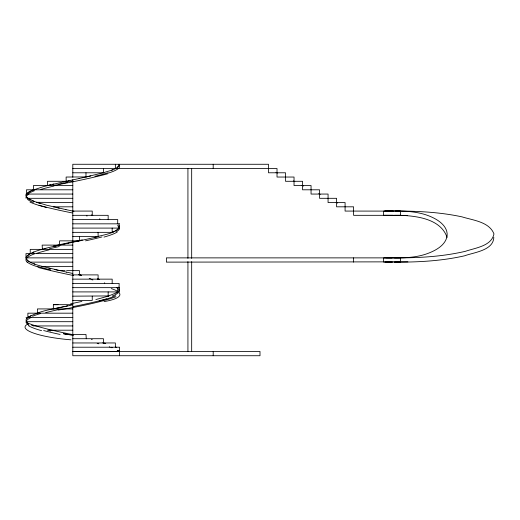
<?xml version="1.0" encoding="UTF-8"?>
<svg xmlns="http://www.w3.org/2000/svg" width="520" height="520" viewBox="0 0 520 520"><rect width="100%" height="100%" fill="white"/><g stroke="black" fill="none" stroke-linecap="round" stroke-linejoin="round"><path stroke-width="0.78" d="M115.369 168.532L115.369 164.274M72.8 185.549L33.43 185.549L33.43 189.8L28.184 192.433L26.059 194.994L26.228 196.456L27.853 198.283L34.541 201.572L46.807 205.231L65.943 209.619M26.059 194.987L26.429 196.82L28.931 199.011M119.541 227.162L119.373 225.7C119.977 229.197 117.871 229.3 119.126 223.834M55.471 246.038C40.865 249.184 6.298 257.225 41.802 266.286M26.13 257.147L26.13 258.609M26.176 194.623L26.897 193.531L26.501 194.025L26.474 189.8L72.8 189.8M119.424 227.533C113.471 234.319 102.953 234.624 94.848 237.406M119.093 165.737L119.6 164.281C117.117 170.086 109.018 170.514 103.799 172.686M27.014 318.201C24.843 319.982 26.715 322.784 28.737 323.687M26.507 256.412L30.491 253.487M118.905 228.391L116.857 230.094M26.689 318.572C39.916 309.244 57.596 309.036 72.8 304.675L53.359 304.675L53.359 308.925M118.456 166.472L117.578 167.206M27.697 192.797L30.745 190.97M117.702 287.651L117.702 291.909L116.038 292.975L107.861 296.264L95.869 299.559M28.931 316.739L29.562 316.375L27.853 317.473L27.898 313.183L72.8 313.183M116.038 292.975L119.171 290.413L119.424 288.223M116.246 230.458L114.855 231.186M115.102 168.669L115.81 168.305M30.251 316.011L30.998 315.647M114.075 231.55L112.171 232.349L72.8 232.349M31.519 190.606L43.557 186.583L64.285 181.694M112.333 232.284L113.23 231.92M111.703 170.131L112.638 169.767M32.955 252.389L33.885 252.025M36.621 313.45L37.434 313.183L37.434 308.925L72.8 308.925M108.875 295.932L72.8 296.166M103.792 172.692L79.086 178.542M42.393 249.294L42.152 245.108L72.8 245.108M41.802 249.464L43.108 249.1L42.51 249.262M44.46 248.736L45.851 248.372M98.105 232.349L98.105 236.6L97.305 236.802M48.295 185.347L47.495 185.549L47.495 181.292L72.8 181.292M48.497 185.296L49.914 184.951M97.103 236.847L95.888 237.146M95.687 237.198L80.223 240.695M50.122 184.899L50.739 184.75M52.273 184.386L53.833 184.022M53.931 308.796L56.251 308.262M90.708 175.975L89.837 176.176M89.544 176.241L88.367 176.508M54.88 246.175L59.768 245.076M55.764 245.973L57.233 245.642M56.836 308.126L58.019 307.86M88.075 176.572L86.885 176.839M57.525 245.577L58.715 245.31M66.138 181.292L66.138 177.041L86.587 176.904M59.312 245.174L59.618 240.858L79.463 240.858L79.463 236.6M58.617 307.73L59.813 307.463M59.755 245.083L64.799 243.984M60.418 307.333L61.633 307.067M81.933 240.325L81.471 240.422M62.238 306.93L62.849 306.8M63.466 306.663L64.695 306.404M63.655 181.831L68.783 180.733M65.059 181.525L65.982 181.324M64.792 243.984L68.211 243.25M79.924 240.754L80.853 240.558M78.52 241.059L80.236 240.689M79.099 178.536L68.77 180.733M68.205 243.25L78.526 241.059M65.93 306.137L67.639 305.773M407.901 261.839L166.4 262.125L166.4 257.875L395.577 257.875C418.99 257.978 442.585 256.627 465.446 251.297C475.28 247.884 491.589 246.136 493.968 233.909C489.223 221.734 473.012 220.311 462.059 216.873C436.579 211.386 410.365 210.775 384.397 211.075C400.641 210.919 417.755 210.308 432.776 217.581C439.771 220.889 447.746 226.935 447.142 235.56C445.926 244.589 436.969 249.782 429.279 252.883C415.038 258.661 399.445 257.933 384.397 257.875L385.288 257.875M384.397 262.125L393.204 262.093M395.577 211.081L400.394 211.075L400.394 215.326C417.157 215.956 440.83 219.05 447.07 237.367M394.413 215.364L407.264 215.391M386.237 257.875L391.969 257.868M72.8 168.532L277.017 168.532L277.017 177.041L294.034 177.041L294.034 185.549L311.051 185.549L311.051 194.058L328.068 194.058L328.068 202.566L345.085 202.566L345.085 211.075L393.204 211.107M72.8 172.783L103.448 172.783L103.448 168.532M26.013 194.058L72.8 194.058M72.8 198.308L27.898 198.308L29.562 199.375M72.8 202.566L36.673 202.312M53.359 206.817L72.8 206.817M72.8 211.075L92.242 211.075L92.242 215.326M393.204 215.339L383.546 215.326L383.546 211.075M72.8 215.326L108.166 215.326L108.166 219.583L108.524 219.7M394.413 215.339L400.394 215.326L353.594 215.326L353.594 206.817L336.576 206.817L336.576 198.308L319.56 198.308L319.56 189.8L302.543 189.8L302.543 181.292L285.526 181.292L285.526 172.783L268.502 172.783L268.502 164.274L72.8 164.274L72.8 177.242M72.8 219.583L117.702 219.583L117.702 223.834L117.234 223.509M72.8 223.834L119.587 223.834M72.8 228.092L119.126 228.092M72.8 236.6L98.105 236.6M72.8 249.366L30.232 249.366L30.232 253.617M72.8 253.617L26 253.617L26 257.875L72.8 257.875M30.232 262.125L72.8 262.125M385.288 262.125L391.969 262.119M72.8 266.383L42.27 266.416M65.046 270.634L59.312 270.569M66.593 270.634L79.463 270.634L79.463 274.892M72.8 274.892L98.105 274.892L98.105 279.142L97.507 278.993M72.8 279.142L112.171 279.142L112.171 283.4L112.794 283.647M72.8 283.4L119.126 283.4L119.099 287.619M72.8 287.651L119.587 287.651M72.8 291.909L117.702 291.909M72.8 300.417L92.242 300.417L92.242 296.166M53.359 304.675L58.019 304.675M26.013 317.434L72.8 317.434M72.8 321.692L26.474 321.692L26.728 322.023M72.8 325.942L33.43 325.942L31.525 325.143M72.8 330.2L47.495 330.2L50.739 331M72.8 338.709L103.448 338.709L103.448 342.959L102.849 342.797M72.8 342.959L115.369 342.959L115.369 347.217M72.8 347.217L119.6 347.217L119.6 355.726M119.6 351.475L72.8 351.468L259.994 351.468L259.994 355.726L72.8 355.726L72.8 179.673M384.397 215.332L393.204 215.364M394.413 257.842L400.394 257.875L400.394 262.125L394.413 262.119C417.904 262.275 441.571 261.014 464.549 255.814C474.103 252.323 493.402 250.536 493.812 237.328M385.288 211.075L388.362 211.088M73.957 211.322L65.936 209.612M72.806 273.475L66.502 272.136M78.526 274.697L81.62 275.353M66.508 272.136L41.802 266.286M80.08 275.022L81.01 275.223M63.668 333.918L66.138 334.451L85.982 334.451L86.288 338.774M57.577 207.786L59.215 208.15M58.715 270.439L57.525 270.173M56.934 270.036L55.764 269.769M55.471 269.704L54.893 269.575M91.526 215.163L91.884 215.248M91.241 215.098L92.814 215.469M48.743 268.112L50.239 268.483M97.838 279.084L99.281 279.448M40.118 203.398L37.739 202.67M33.891 263.725L34.879 264.095M34.535 201.572L32.656 200.837M30.251 199.745L30.998 200.109M275.958 172.256L277.407 172.984M293.371 180.96L294.82 181.688M302.081 185.315L303.531 186.043M318.767 193.661L320.216 194.383M336.18 202.364L337.63 203.093M28.548 261.17L29.139 261.534M27.697 322.959L28.191 323.323M28.015 260.8L26.793 259.708M26.754 322.056L26.598 321.861M118.703 287.125L119.249 287.859M26.286 258.973L26.507 259.337M383.546 257.875L383.546 262.125M353.594 257.875L353.594 262.125M213.2 164.274L213.2 168.532M213.2 351.468L213.2 355.726M191.672 168.532L191.672 258.382M191.672 261.619L191.672 351.468M187.928 168.532L187.928 258.382M187.928 261.619L187.928 351.468M112.171 228.092L112.171 232.349M108.166 291.909L108.166 296.166M85.982 172.783L85.982 177.041M118.489 168.395A48.932 9.197 -5.1 0 1 108.206 173.134M118.762 164.32A48.848 10.14 -0.2 0 1 118.261 168.669M107.62 173.817A48.945 2.75 -11.5 0 1 54.782 185.263M40.846 189.417A48.952 5.61 -10 0 1 53.976 186.062M26.149 198.386A48.939 10.075 -1.5 0 1 28.769 194.161M46.468 207.435A48.925 7.56 8.1 0 1 30.011 202.078M72.41 212.959A48.893 4.101 11 0 1 39.072 205.29M86.476 215.846A48.932 4.309 10.9 0 1 87.12 215.989M99.411 218.907A48.932 4.309 10.9 0 1 99.951 219.044M117.487 225.589A48.952 9.783 3.3 0 1 119.502 228.111M53.398 246.038A48.939 1.294 -11.9 0 1 82.277 239.869M117.176 232.083A48.952 8.476 -6.7 0 1 104 237.068M36.699 253.351A48.925 6.779 -9 0 1 49.049 249.873M27.092 257.822A48.893 9.288 -4.9 0 1 34.561 253.825M27.332 262.269A48.886 10.146 0.2 0 1 26.845 257.907M37.401 266.734A48.932 9.197 5.1 0 1 27.112 261.995M90.818 278.863A48.952 2.75 11.5 0 1 89.232 278.57M73.476 275.529A48.952 2.75 11.5 0 1 37.98 267.417M116.831 287.762A48.945 10.075 1.5 0 1 119.451 291.98M111.26 288.594A48.913 10.088 1.4 0 1 104.065 301.587M91.63 279.656A48.952 5.61 10 0 1 92.911 279.955M104.351 282.9A48.952 5.61 10 0 1 104.754 283.017M115.59 295.678A48.925 7.56 -8.1 0 1 99.132 301.034M106.528 298.889A48.893 4.101 -11 0 1 73.19 306.56M45.65 312.644A48.932 4.309 -10.9 0 1 59.124 309.445M26.098 321.704A48.945 9.783 -3.3 0 1 30.966 317.564M41.594 330.668A48.952 8.476 6.7 0 1 28.424 325.683M63.323 333.469A48.945 1.294 11.9 0 1 73.437 335.569M91.442 339.463A48.945 1.294 11.9 0 1 92.203 339.632M97.175 343.375A48.919 6.76 9 0 1 98.852 343.791M109.284 346.821A48.919 6.76 9 0 1 109.642 346.944M111.046 347.425A48.867 9.282 4.9 0 1 111.982 347.769M117.215 350.356A48.867 9.282 4.9 0 1 118.508 351.423M111.13 347.282A48.88 9.328 4.8 0 1 111.995 347.607M117.423 350.331A48.88 9.328 4.8 0 1 118.684 351.429M107.933 172.79A48.932 6.292 -9.5 0 1 94.919 176.3M58.708 184.236A48.932 2.178 -11.7 0 1 67.32 182.364M28.613 193.472A48.925 9.048 -5.5 0 1 34.515 190.703M33.339 202.423A48.925 9.308 4.9 0 1 27.411 199.303M119.581 228.599A48.932 9.925 -2.6 0 1 116.48 231.628M101.959 236.944A48.925 4.615 -10.7 0 1 85.508 240.851M49.407 248.8A48.925 4.069 -11 0 1 59.28 246.513M50.681 269.9A48.932 6.292 9.5 0 1 37.668 266.389M118.19 292.903A48.925 9.308 -4.9 0 1 112.262 296.023M32.565 316.277A48.932 7.976 -7.5 0 1 40.371 313.593M29.12 325.228A48.932 9.925 2.6 0 1 26.02 322.192M60.093 334.451A48.932 4.615 10.7 0 1 43.641 330.538M118.775 350.376A48.932 9.912 2.7 0 1 119.444 351.468M115.96 296.738A48.913 4.674 -10.7 0 1 58.247 310.037M81.9 301.411A48.932 0.747 -12 0 1 70.636 303.81M71.013 339.826A48.9 9.562 4.1 0 1 29.25 323.486M103.142 343.07A48.854 6.728 9 0 1 104.409 343.428M115.83 347.074A49.049 9.627 4 0 1 116.493 347.445M72.579 334.588A48.906 4.115 11 0 1 29.841 323.856M104.474 343.063A49.251 7.013 8.8 0 1 105.749 343.434"/></g></svg>
